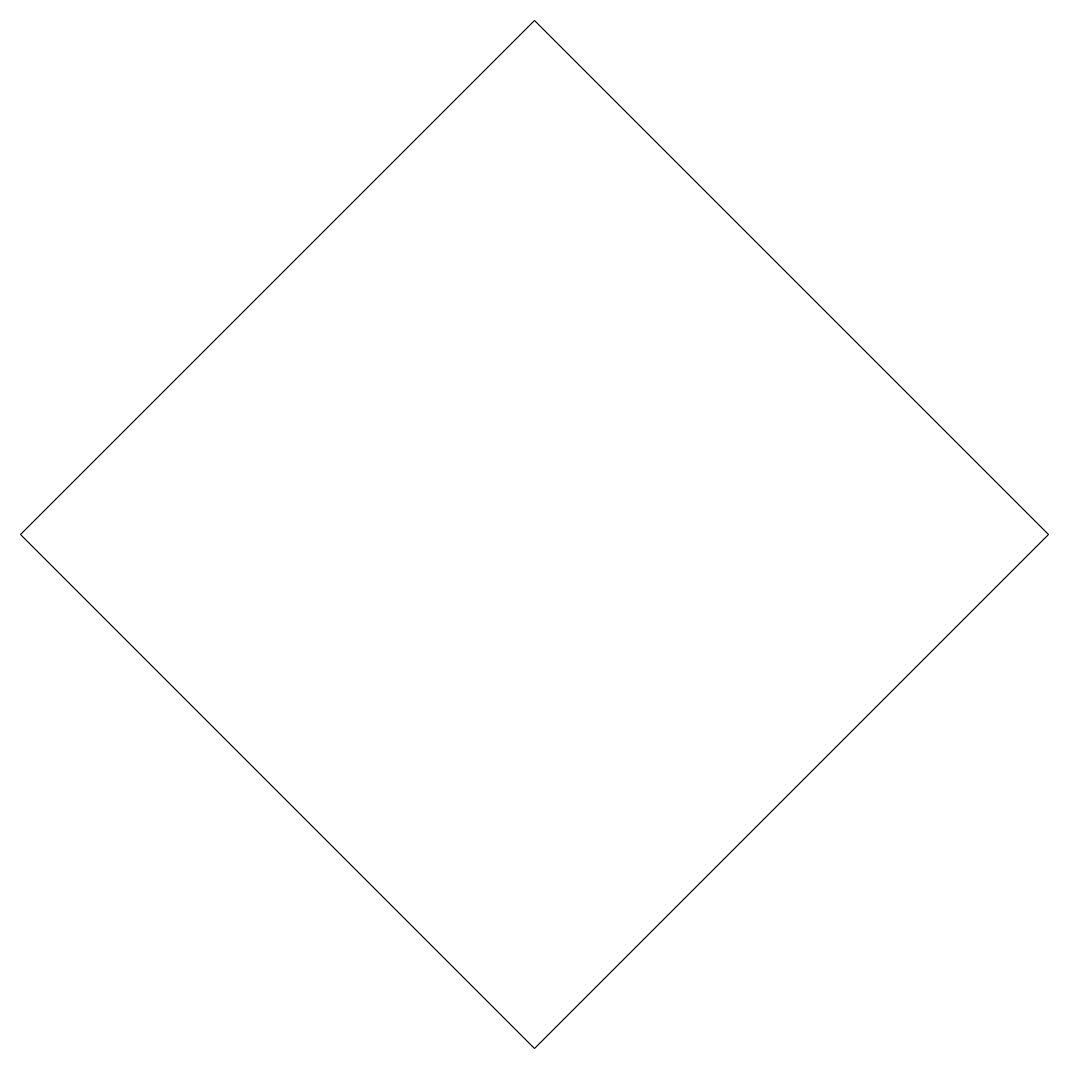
# Model space of a CAD drawing. Header units: inches. Extents: x -9.9 to 9.9, y -9.9 to 9.9.
import ezdxf

# ---------------------------------------------------------------- set-up
doc = ezdxf.new("R2010")
doc.units = ezdxf.units.IN
doc.header["$MEASUREMENT"] = 0
doc.layers.get('0').update_dxf_attribs({"lineweight": 0})

msp = doc.modelspace()

# ---------------------------------------------------------------- meshes
at = {"color": 7}
mesh = msp.add_polyface(dxfattribs=at)
corners = [(9.899, 0, 7), (9.899, 0, -7), (9.899, 0, -7), (0, -9.899, 7), (0, -9.899, -7), (0, -9.899, -7), (-9.899, 0, 7), (-9.899, 0, -7), (0, -9.899, -7), (0, 9.899, 7), (0, 9.899, -7), (9.899, 0, -7), (0, 9.899, 7), (0, 9.899, 7), (9.899, 0, 7), (-9.899, 0, 7), (-9.899, 0, 7), (0, -9.899, 7)]
mesh.append_faces([[corners[k] for k in face] for face in [(0, 1, 4, 3), (1, 2, 5, 4), (3, 4, 7, 6), (4, 5, 8, 7), (6, 7, 10, 9), (7, 8, 11, 10), (9, 10, 13, 12), (10, 11, 14, 13), (12, 13, 16, 15), (13, 14, 17, 16)]], dxfattribs={"color": 0})

doc.saveas('drawing.dxf')
